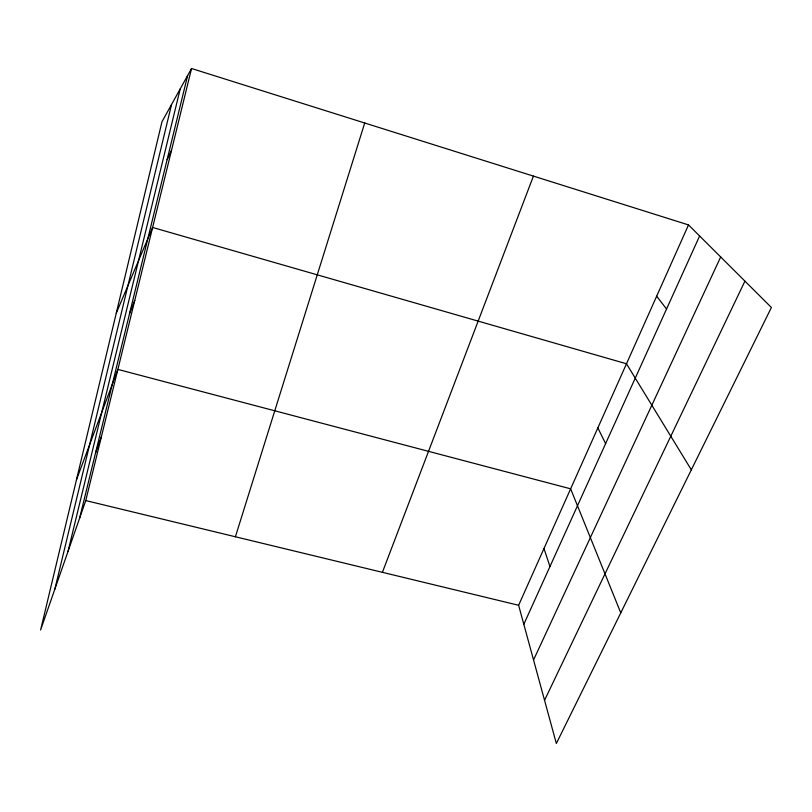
<?xml version="1.0" encoding="UTF-8"?>
<svg xmlns="http://www.w3.org/2000/svg" width="812" height="812" viewBox="0 0 812 812"><rect width="100%" height="100%" fill="white"/><g stroke="black" fill="none" stroke-linecap="round" stroke-linejoin="round"><path stroke-width="1.22" d="M54.84 589.167L171.545 104.515M68.035 551.348L180.203 88.924M79.617 518.178L187.643 75.516M191.541 68.502L161.984 121.729L40.6 629.99L85.757 500.578L191.541 68.502L688.505 224.914L771.4 307.494L556.342 743.498L518.624 605.275L688.505 224.914M235.399 536.773L364.71 123.008M95.501 453.066L101.378 436.754M76.511 479.628L117.872 369.409L570.633 488.824L620.774 612.867M382.411 572.328L533.423 176.113M129.534 313.635L134.762 300.399M116.278 313.107L152.615 227.472L626.478 363.776L691.327 469.823M523.811 624.296L699.609 235.977M533.545 659.953L720.68 256.968M167.11 159.66L171.515 150.301M544.558 700.289L744.929 281.125M85.757 500.578L518.624 605.275M656.654 296.218L666.54 309.017M597.845 427.894L605.61 443.606M543.979 548.506L549.957 566.543"/></g></svg>
